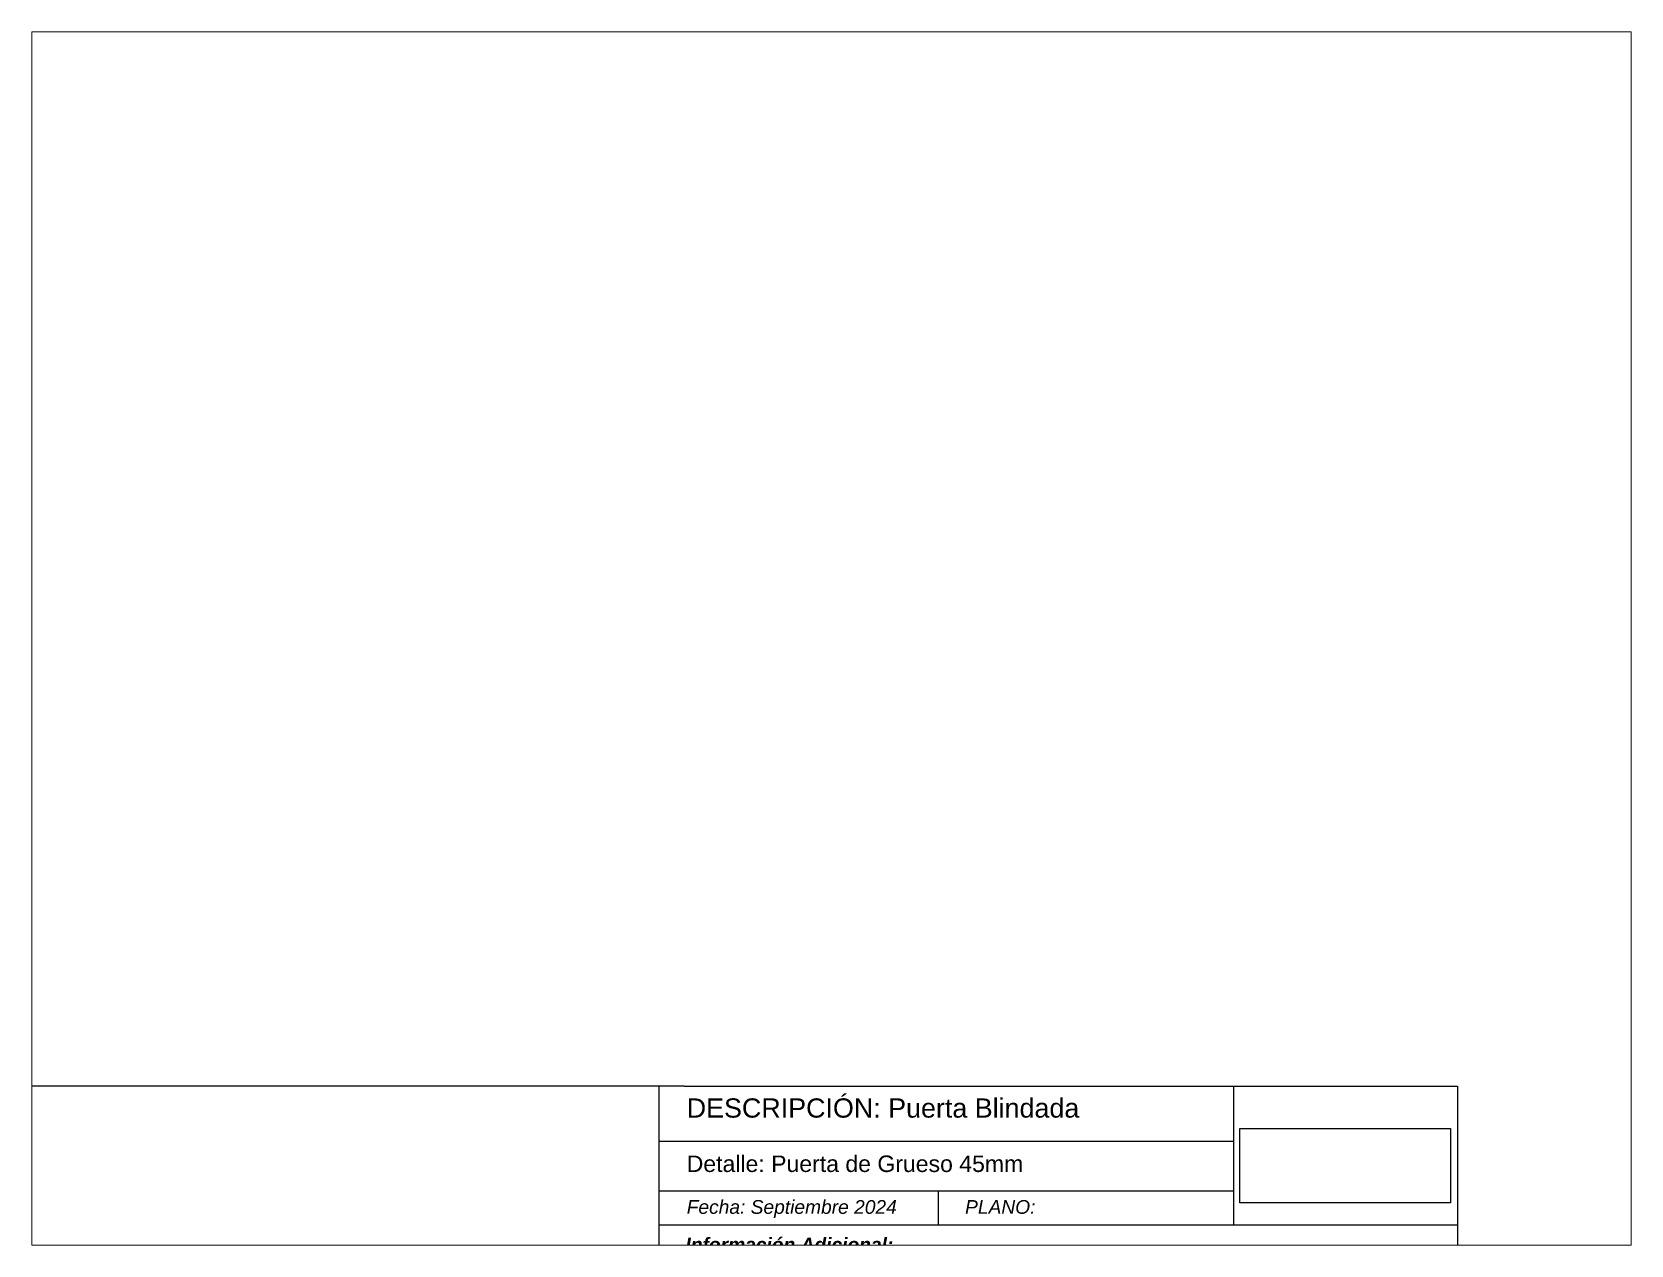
# Paper-space layout 'Presentación1' of a CAD drawing. Header units: millimetres. Extents: x 26 to 231, y 20 to 176.
# The model-space entities are those that its viewports show. They can reach past a viewport. Long polylines and large blocks are cut down to what shows.
import ezdxf

# ---------------------------------------------------------------- set-up
doc = ezdxf.new("R2010")
doc.units = ezdxf.units.MM
doc.styles.get("Standard").update_dxf_attribs({"font": 'arial.ttf'})
picture_1 = doc.add_image_def('image1.png', size_in_pixel=(303, 107))

msp = doc.modelspace()

# ---------------------------------------------------------------- linework, layer by layer
for p, q in [((3372.282, 2049.549), (2924.792, 2049.549)), ((3363.138, 1938.198), (3363.138, 2049.549)), ((3372.282, 2049.549), (3653.784, 2049.549)), ((3572.203, 2049.549), (3572.203, 1999.109)), ((3653.784, 2049.549), (3653.718, 1682.172)), ((3363.138, 2029.549), (3572.203, 2029.549)), ((3363.138, 2011.427), (3572.203, 2011.427)), ((3464.679, 2011.427), (3464.679, 1999.109)), ((3363.138, 1999.109), (3653.718, 1999.109))]:
    msp.add_line(p, q)

# ---------------------------------------------------------------- texts
at = {"attachment_point": 1}
for s, width, insert, char_height in [('DESCRIPCIÓN: Puerta Blindada', 200.93048, (3373.138, 2045.109), 7), ('Detalle: Puerta de Grueso 45mm', 196.01975, (3373.138, 2024.307), 6), ('{\\fArial|b0|i1|c0|p34;Fecha: Septiembre 2024}', 181.09338, (3373.138, 2008.075), 5), ('{\\fArial|b0|i1|c0|p34;PLANO: }', 181.09338, (3474.481, 2008.075), 5), ('{\\fArial|b1|i1|c0|p34;\\LInformación Adicional: \\P\\P\\pxi-3,l4,t4;\\fArial|b0|i0|c0|p34;\\l-^ICerco y tapeta extensible}', 161.81, (3372.691, 1994.378), 5)]:
    msp.add_mtext_dynamic_manual_height_columns(s, width=width, gutter_width=12.5, heights=[0], dxfattribs=dict(at, insert=insert, char_height=char_height))

# ---------------------------------------------------------------- pictures from other files: only their frames are drawn
at = {"color": 7}
image = msp.add_image(picture_1, insert=(3574.566, 2007.046), size_in_units=(76.694, 27.083), dxfattribs=at)
image.dxf.flags = 15

psp = doc.layouts.new('Presentación1')

# ---------------------------------------------------------------- viewports
at = {"layer": '0'}
psp.add_viewport(center=(128.5, 97.5), size=(205.6, 156), view_center_point=(3425.852, 2212.572), view_height=441.71281, dxfattribs=at)

doc.saveas('drawing.dxf')
